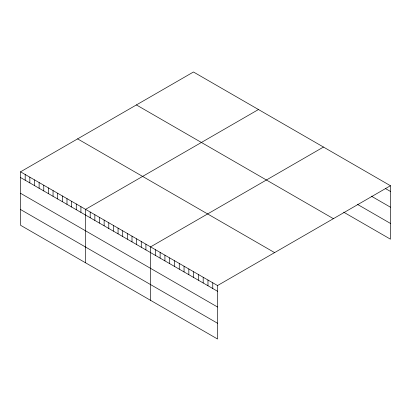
<?xml version="1.0" encoding="UTF-8"?>
<svg xmlns="http://www.w3.org/2000/svg" width="411" height="411" viewBox="0 0 411 411"><rect width="100%" height="100%" fill="white"/><g stroke="black" fill="none" stroke-linecap="round" stroke-linejoin="round"><path stroke-width="0.62" d="M20.55 171.819L217.542 285.553L217.542 339.008L20.55 225.274L20.55 171.819L193.458 71.992L390.45 185.726L390.45 239.181L343.673 212.174M258.468 109.526L85.555 209.353L85.555 262.809M323.472 147.056L150.565 246.883L150.565 300.338M217.542 285.553L390.45 185.726M385.667 188.68L390.45 191.439M371.313 196.145L390.45 207.195M357.493 204.395L390.45 223.425M136.401 104.933L333.388 218.667M77.612 138.877L274.599 252.611M20.55 177.537L217.542 291.265M20.55 193.288L217.542 307.022M20.55 209.523L217.542 323.252M212.759 282.789L212.759 288.507M207.971 280.03L207.971 285.743M203.188 277.266L203.188 282.979M198.405 274.502L198.405 280.22M193.622 271.743L193.622 277.456M188.839 268.979L188.839 274.697M184.051 266.22L184.051 271.933M179.268 263.456L179.268 269.169M174.485 260.692L174.485 266.41M169.702 257.933L169.702 263.646M164.919 255.169L164.919 260.882M160.131 252.405L160.131 258.123M155.348 249.647L155.348 255.359M145.92 244.201L145.92 249.919M141.276 241.524L141.276 247.237M136.632 238.842L136.632 244.555M131.993 236.161L131.993 241.874M127.348 233.479L127.348 239.197M122.704 230.797L122.704 236.515M118.06 228.115L118.06 233.833M113.415 225.439L113.415 231.152M108.776 222.757L108.776 228.47M104.132 220.075L104.132 225.788M99.488 217.393L99.488 223.111M94.843 214.712L94.843 220.43M90.199 212.035L90.199 217.748M80.916 206.671L80.916 212.384M76.271 203.99L76.271 209.708M71.627 201.308L71.627 207.026M66.983 198.626L66.983 204.344M62.338 195.949L62.338 201.662M57.699 193.268L57.699 198.981M53.055 190.586L53.055 196.299M48.411 187.904L48.411 193.622M43.766 185.222L43.766 190.94M39.122 182.546L39.122 188.259M34.478 179.864L34.478 185.577M29.839 177.182L29.839 182.895M25.194 174.5L25.194 180.218"/></g></svg>
